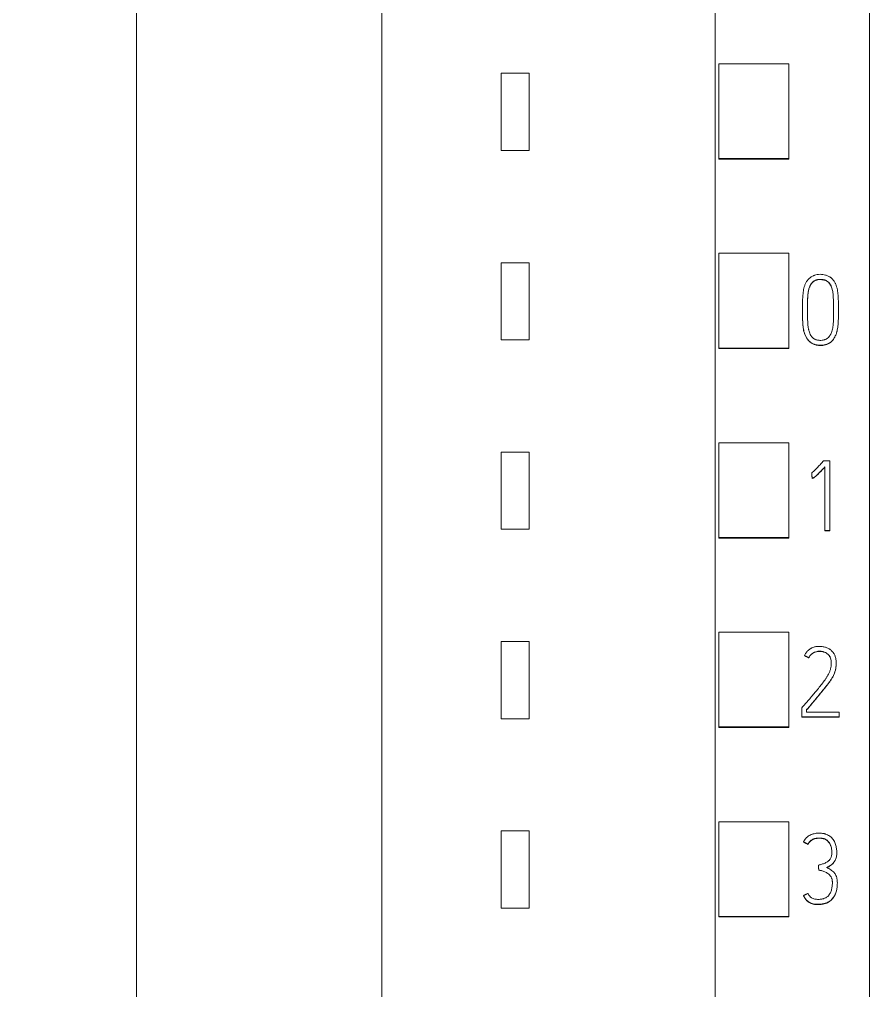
# Model space of a CAD drawing. Header units: millimetres. Extents: x 42151 to 59780, y 37376 to 44547.
# Drawn here: x 48041.19 to 48065.43, y 43227.3 to 43254.98 of the extents above; entities that cross this region are included whole.
import ezdxf

# ---------------------------------------------------------------- set-up
doc = ezdxf.new("R2010")
doc.units = ezdxf.units.MM
doc.set_wipeout_variables(frame=1)
doc.layers.add('000-PI-Oprema', color=30, linetype='Continuous', lineweight=5)
doc.layers.add('SI-ORMAR-Oprema', color=30, linetype='Continuous', lineweight=5)
doc.layers.add('004-PI-DIN Šina', color=3, linetype='Continuous')

# ---------------------------------------------------------------- blocks, each defined once
blk = doc.blocks.new('6ES7522-1BL01-0AB0')
at = {"layer": 'SI-ORMAR-Oprema', "linetype": 'Continuous'}
for p, q in [((-18.125, 16.329), (-18.125, -1.738)), ((-29.725, 15.837), (-29.725, 0.893)), ((-25.26, 0.893), (-29.725, 0.893)), ((-25.26, 0.893), (-25.26, -3.943)), ((-23.39, 0.893), (-23.39, -3.943)), ((-18.125, 0.893), (-23.39, 0.893)), ((-29.725, -1.926), (-29.725, -3.719)), ((-25.26, -1.926), (-29.725, -1.926)), ((-18.125, -1.926), (-23.39, -1.926)), ((-18.125, -1.738), (-18.125, -7.528)), ((-28.253, -3.719), (-28.253, -2.349)), ((-28.253, -2.349), (-25.26, -2.349)), ((-23.39, -2.349), (-18.125, -2.349)), ((-28.253, -2.771), (-25.26, -2.771)), ((-28.253, -2.771), (-25.26, -2.771)), ((-23.39, -2.771), (-20.774, -2.771)), ((-23.39, -2.771), (-18.125, -2.771)), ((-20.774, -3.31), (-20.774, -2.771)), ((-20.774, -2.771), (-18.125, -2.771)), ((-20.774, -5.657), (-20.774, -3.31)), ((-20.774, -3.31), (-18.125, -3.31)), ((-29.725, -3.719), (-29.725, -41.071)), ((-28.253, -3.719), (-29.725, -3.719)), ((-25.26, -3.943), (-25.26, -4.62)), ((-25.26, -3.943), (-23.39, -3.943)), ((-23.39, -3.943), (-23.39, -4.62)), ((-25.26, -4.62), (-23.39, -4.62)), ((-25.26, -4.771), (-23.39, -4.771)), ((-20.774, -5.657), (-18.125, -5.657)), ((-21.425, -6.646), (-27.275, -6.646)), ((-27.275, -6.646), (-27.275, -7.846)), ((-21.425, -7.846), (-21.425, -6.646)), ((-18.125, -7.528), (-18.125, -41.098)), ((-27.275, -7.846), (-21.425, -7.846)), ((-26.525, -7.846), (-26.525, -37.796)), ((-22.175, -37.796), (-22.175, -7.846)), ((-25.6, -9.659), (-25.6, -8.684)), ((-25.6, -8.684), (-24.9, -8.684)), ((-24.9, -8.684), (-24.9, -9.659)), ((-23.8, -8.684), (-23.1, -8.684)), ((-23.8, -9.659), (-23.8, -8.684)), ((-23.1, -8.684), (-23.1, -9.659)), ((-24.9, -9.659), (-25.6, -9.659)), ((-23.1, -9.659), (-23.8, -9.659)), ((-25.6, -10.184), (-24.9, -10.184)), ((-25.6, -11.159), (-25.6, -10.184)), ((-24.9, -10.184), (-24.9, -11.159)), ((-23.8, -11.159), (-23.8, -10.184)), ((-23.8, -10.184), (-23.1, -10.184)), ((-23.1, -10.184), (-23.1, -11.159)), ((-24.9, -11.159), (-25.6, -11.159)), ((-23.1, -11.159), (-23.8, -11.159)), ((-25.6, -11.684), (-24.9, -11.684)), ((-25.6, -12.659), (-25.6, -11.684)), ((-24.9, -11.684), (-24.9, -12.659)), ((-23.8, -11.684), (-23.1, -11.684)), ((-23.8, -12.659), (-23.8, -11.684)), ((-23.1, -11.684), (-23.1, -12.659)), ((-24.9, -12.659), (-25.6, -12.659)), ((-23.1, -12.659), (-23.8, -12.659)), ((-25.6, -14.159), (-25.6, -13.184)), ((-25.6, -13.184), (-24.9, -13.184)), ((-24.9, -13.184), (-24.9, -14.159)), ((-23.8, -14.159), (-23.8, -13.184)), ((-23.8, -13.184), (-23.1, -13.184)), ((-23.1, -13.184), (-23.1, -14.159)), ((-24.9, -14.159), (-25.6, -14.159)), ((-23.1, -14.159), (-23.8, -14.159)), ((-25.6, -15.659), (-25.6, -14.684)), ((-25.6, -14.684), (-24.9, -14.684)), ((-24.9, -14.684), (-24.9, -15.659)), ((-23.8, -15.659), (-23.8, -14.684)), ((-23.8, -14.684), (-23.1, -14.684)), ((-23.1, -14.684), (-23.1, -15.659)), ((-24.9, -15.659), (-25.6, -15.659)), ((-23.1, -15.659), (-23.8, -15.659)), ((-25.6, -17.159), (-25.6, -16.184)), ((-25.6, -16.184), (-24.9, -16.184)), ((-24.9, -16.184), (-24.9, -17.159)), ((-23.8, -17.159), (-23.8, -16.184)), ((-23.8, -16.184), (-23.1, -16.184)), ((-23.1, -16.184), (-23.1, -17.159)), ((-24.9, -17.159), (-25.6, -17.159)), ((-23.1, -17.159), (-23.8, -17.159)), ((-25.6, -18.659), (-25.6, -17.684)), ((-25.6, -17.684), (-24.9, -17.684)), ((-24.9, -17.684), (-24.9, -18.659)), ((-23.8, -18.659), (-23.8, -17.684)), ((-23.8, -17.684), (-23.1, -17.684)), ((-23.1, -17.684), (-23.1, -18.659)), ((-24.9, -18.659), (-25.6, -18.659)), ((-23.1, -18.659), (-23.8, -18.659)), ((-25.6, -20.159), (-25.6, -19.184)), ((-25.6, -19.184), (-24.9, -19.184)), ((-24.9, -19.184), (-24.9, -20.159)), ((-23.8, -20.159), (-23.8, -19.184)), ((-23.8, -19.184), (-23.1, -19.184)), ((-23.1, -19.184), (-23.1, -20.159)), ((-24.9, -20.159), (-25.6, -20.159)), ((-23.1, -20.159), (-23.8, -20.159)), ((-25.6, -21.659), (-25.6, -20.684)), ((-25.6, -20.684), (-24.9, -20.684)), ((-24.9, -20.684), (-24.9, -21.659)), ((-23.8, -21.659), (-23.8, -20.684)), ((-23.8, -20.684), (-23.1, -20.684)), ((-23.1, -20.684), (-23.1, -21.659)), ((-24.9, -21.659), (-25.6, -21.659)), ((-23.1, -21.659), (-23.8, -21.659))]:
    blk.add_line(p, q, dxfattribs=at)
for points in [[(-29.725, 0.893), (-29.725, 0.372), (-29.725, -0.775), (-29.725, -1.686), (-29.725, -1.926)], [(-25.26, -4.62), (-25.26, -4.653), (-25.26, -4.709), (-25.26, -4.76), (-25.26, -4.771), (-25.26, -4.771)], [(-23.39, -4.62), (-23.39, -4.653), (-23.39, -4.709), (-23.39, -4.76), (-23.39, -4.771), (-23.39, -4.771)]]:
    blk.add_open_spline(points, degree=3, dxfattribs=at)
blk.add_wipeout([(-17.4, 69.029), (17.4, 69.029), (17.4, -77.971), (-17.4, -77.971)]).dxf.layer = 'SI-ORMAR-Oprema'
for p, q in [((-17.4, 56.709), (-17.4, -56.709)), ((17.4, 56.709), (17.4, -56.709)), ((13, -54.387), (13, 54.429)), ((-3.5, -51.671), (-3.5, 26.171)), ((3.5, 26.171), (3.5, -51.671)), ((13.1, 1.797), (13.1, 4.499)), ((13.1, 4.499), (15.1, 4.499)), ((15.1, 1.797), (15.1, 4.499)), ((6.9, 2.029), (6.9, 4.229)), ((6.9, 4.229), (7.7, 4.229)), ((7.7, 4.229), (7.7, 2.029)), ((7.7, 2.029), (6.9, 2.029)), ((13.1, 1.797), (15.1, 1.797)), ((13.1, 1.778), (13.1, 1.797)), ((13.1, 1.778), (15.1, 1.778)), ((15.1, 1.778), (15.1, 1.797)), ((13.1, -3.604), (13.1, -0.902)), ((13.1, -0.902), (15.1, -0.902)), ((15.1, -3.604), (15.1, -0.902)), ((6.9, -3.371), (6.9, -1.171)), ((6.9, -1.171), (7.7, -1.171)), ((7.7, -1.171), (7.7, -3.371)), ((-17.4, -1.738), (-18.125, -1.738)), ((15.488, -2.503), (15.488, -2.509)), ((16.512, -2.551), (16.512, -2.545)), ((7.7, -3.371), (6.9, -3.371)), ((13.1, -3.622), (13.1, -3.604)), ((13.1, -3.604), (15.1, -3.604)), ((13.1, -3.622), (15.1, -3.622)), ((15.1, -3.622), (15.1, -3.604)), ((13.1, -9.006), (13.1, -6.304)), ((13.1, -6.304), (15.1, -6.304)), ((15.1, -9.006), (15.1, -6.304)), ((6.9, -8.771), (6.9, -6.571)), ((6.9, -6.571), (7.7, -6.571)), ((7.7, -6.571), (7.7, -8.771)), ((16.264, -6.82), (16.089, -6.82)), ((16.264, -8.809), (16.264, -6.82)), ((15.753, -7.166), (15.753, -7.172)), ((16.125, -6.992), (16.125, -8.809)), ((15.761, -7.313), (15.761, -7.319)), ((-17.4, -7.528), (-18.125, -7.528)), ((7.7, -8.771), (6.9, -8.771)), ((16.125, -8.809), (16.125, -8.815)), ((16.125, -8.809), (16.264, -8.809)), ((16.264, -8.815), (16.125, -8.815)), ((16.264, -8.809), (16.264, -8.815)), ((13.1, -9.022), (13.1, -9.006)), ((13.1, -9.006), (15.1, -9.006)), ((13.1, -9.022), (15.1, -9.022)), ((15.1, -9.022), (15.1, -9.006)), ((13.1, -14.407), (13.1, -11.706)), ((13.1, -11.706), (15.1, -11.706)), ((15.1, -14.407), (15.1, -11.706)), ((6.9, -14.171), (6.9, -11.971)), ((6.9, -11.971), (7.7, -11.971)), ((7.7, -11.971), (7.7, -14.171)), ((15.542, -12.367), (15.542, -12.373)), ((15.667, -12.431), (15.667, -12.437)), ((16.449, -12.599), (16.449, -12.593)), ((15.467, -13.863), (15.467, -14.118)), ((15.467, -14.118), (15.467, -14.125)), ((15.467, -14.118), (16.533, -14.118)), ((15.606, -13.98), (15.606, -13.913)), ((16.533, -13.98), (15.606, -13.98)), ((16.533, -14.118), (16.533, -13.98)), ((16.533, -14.118), (16.533, -14.125)), ((7.7, -14.171), (6.9, -14.171)), ((16.533, -14.125), (15.467, -14.125)), ((13.1, -14.422), (13.1, -14.407)), ((13.1, -14.407), (15.1, -14.407)), ((13.1, -14.422), (15.1, -14.422)), ((15.1, -14.422), (15.1, -14.407)), ((13.1, -19.809), (13.1, -17.107)), ((13.1, -17.107), (15.1, -17.107)), ((15.1, -19.809), (15.1, -17.107)), ((6.9, -19.571), (6.9, -17.371)), ((6.9, -17.371), (7.7, -17.371)), ((7.7, -17.371), (7.7, -19.571)), ((15.519, -17.683), (15.519, -17.689)), ((15.646, -17.747), (15.646, -17.753)), ((16.465, -18.002), (16.465, -17.995)), ((15.943, -18.348), (15.943, -18.354)), ((15.951, -18.487), (15.951, -18.493)), ((16.481, -18.855), (16.481, -18.849)), ((15.519, -19.21), (15.519, -19.216)), ((7.7, -19.571), (6.9, -19.571)), ((13.1, -19.822), (13.1, -19.809)), ((13.1, -19.809), (15.1, -19.809)), ((13.1, -19.822), (15.1, -19.822)), ((15.1, -19.822), (15.1, -19.809))]:
    blk.add_line(p, q, dxfattribs=at)
for points, knots in [([(15.829, -1.531), (15.854, -1.522), (15.88, -1.515), (15.933, -1.505), (15.96, -1.503), (16.014, -1.502), (16.041, -1.504), (16.094, -1.511), (16.121, -1.517), (16.16, -1.528), (16.172, -1.532), (16.198, -1.542), (16.222, -1.552), (16.246, -1.565), (16.263, -1.575), (16.269, -1.579), (16.28, -1.587), (16.286, -1.591), (16.313, -1.611), (16.332, -1.629), (16.359, -1.66), (16.367, -1.67), (16.383, -1.692), (16.39, -1.703), (16.411, -1.738), (16.423, -1.762), (16.445, -1.811), (16.454, -1.836), (16.465, -1.875), (16.469, -1.888), (16.476, -1.914), (16.485, -1.953), (16.499, -2.044), (16.505, -2.124), (16.509, -2.229), (16.51, -2.282), (16.512, -2.388), (16.512, -2.441), (16.512, -2.547), (16.512, -2.653), (16.51, -2.759), (16.507, -2.865), (16.505, -2.918), (16.494, -3.023), (16.485, -3.076), (16.468, -3.141), (16.464, -3.154), (16.456, -3.18), (16.452, -3.192), (16.437, -3.23), (16.427, -3.255), (16.408, -3.291), (16.402, -3.303), (16.388, -3.326), (16.381, -3.338), (16.357, -3.37), (16.34, -3.391), (16.311, -3.419), (16.301, -3.428), (16.285, -3.44), (16.279, -3.444), (16.268, -3.452), (16.262, -3.456), (16.234, -3.473), (16.209, -3.485), (16.171, -3.499), (16.158, -3.504), (16.132, -3.511), (16.119, -3.514), (16.079, -3.522), (16.053, -3.525), (16.012, -3.527), (15.999, -3.527), (15.971, -3.526), (15.958, -3.525), (15.917, -3.52), (15.891, -3.515), (15.852, -3.505), (15.839, -3.501), (15.814, -3.492), (15.801, -3.487), (15.764, -3.47), (15.741, -3.456), (15.708, -3.432), (15.697, -3.424), (15.677, -3.405), (15.667, -3.396), (15.64, -3.366), (15.624, -3.344), (15.602, -3.31), (15.595, -3.298), (15.582, -3.275), (15.576, -3.262), (15.559, -3.226), (15.55, -3.201), (15.538, -3.162), (15.534, -3.149), (15.527, -3.123), (15.524, -3.11), (15.516, -3.07), (15.511, -3.043), (15.493, -2.91), (15.491, -2.804), (15.488, -2.643), (15.488, -2.589), (15.488, -2.482), (15.488, -2.429), (15.489, -2.322), (15.49, -2.268), (15.495, -2.161), (15.499, -2.108), (15.51, -2.002), (15.517, -1.949), (15.535, -1.871), (15.542, -1.845), (15.556, -1.806), (15.561, -1.794), (15.572, -1.768), (15.578, -1.756), (15.598, -1.72), (15.613, -1.697), (15.639, -1.665), (15.648, -1.654), (15.667, -1.635), (15.677, -1.625), (15.708, -1.598), (15.73, -1.582), (15.766, -1.56), (15.778, -1.554), (15.797, -1.545), (15.806, -1.54), (15.818, -1.536), (15.822, -1.534), (15.826, -1.533), (15.827, -1.532), (15.829, -1.531)], [0, 0, 0, 0, 0.015625, 0.015625, 0.03125, 0.03125, 0.046875, 0.046875, 0.0625, 0.0625, 0.070312, 0.070312, 0.078125, 0.085937, 0.085937, 0.089844, 0.089844, 0.09375, 0.09375, 0.109375, 0.109375, 0.117187, 0.117187, 0.125, 0.125, 0.140625, 0.140625, 0.15625, 0.15625, 0.164062, 0.164062, 0.171875, 0.1875, 0.21875, 0.21875, 0.25, 0.25, 0.28125, 0.28125, 0.3125, 0.34375, 0.34375, 0.375, 0.375, 0.40625, 0.40625, 0.414062, 0.414062, 0.421875, 0.421875, 0.4375, 0.4375, 0.445312, 0.445312, 0.453125, 0.453125, 0.46875, 0.46875, 0.476562, 0.476562, 0.480469, 0.480469, 0.484375, 0.484375, 0.5, 0.5, 0.507812, 0.507812, 0.515625, 0.515625, 0.53125, 0.53125, 0.539063, 0.539063, 0.546875, 0.546875, 0.5625, 0.5625, 0.570313, 0.570313, 0.578125, 0.578125, 0.59375, 0.59375, 0.601563, 0.601563, 0.609375, 0.609375, 0.625, 0.625, 0.632813, 0.632813, 0.640625, 0.640625, 0.65625, 0.65625, 0.664063, 0.664063, 0.671875, 0.671875, 0.6875, 0.6875, 0.75, 0.75, 0.78125, 0.78125, 0.8125, 0.8125, 0.84375, 0.84375, 0.875, 0.875, 0.90625, 0.90625, 0.921875, 0.921875, 0.929688, 0.929688, 0.9375, 0.9375, 0.953125, 0.953125, 0.960938, 0.960938, 0.96875, 0.96875, 0.984375, 0.984375, 0.992187, 0.992187, 0.996094, 0.998047, 0.999023, 0.999023, 1, 1, 1, 1]), ([(16.172, -1.684), (16.192, -1.695), (16.209, -1.709), (16.241, -1.74), (16.256, -1.758), (16.281, -1.795), (16.292, -1.814), (16.311, -1.855), (16.319, -1.876), (16.341, -1.939), (16.349, -1.983), (16.358, -2.049), (16.36, -2.071), (16.363, -2.116), (16.364, -2.138), (16.37, -2.25), (16.372, -2.339), (16.374, -2.518), (16.373, -2.607), (16.371, -2.741), (16.37, -2.809), (16.367, -2.875), (16.363, -2.92), (16.361, -2.942), (16.353, -3.009), (16.345, -3.053), (16.328, -3.117), (16.322, -3.139), (16.31, -3.17), (16.306, -3.181), (16.297, -3.201), (16.288, -3.222), (16.277, -3.241), (16.265, -3.26), (16.258, -3.269), (16.237, -3.296), (16.221, -3.311), (16.194, -3.332), (16.184, -3.338), (16.165, -3.349), (16.155, -3.354), (16.134, -3.362), (16.123, -3.366), (16.102, -3.373), (16.091, -3.375), (16.058, -3.382), (16.036, -3.384), (16.002, -3.385), (15.991, -3.385), (15.968, -3.384), (15.957, -3.383), (15.924, -3.379), (15.902, -3.374), (15.87, -3.364), (15.86, -3.36), (15.839, -3.351), (15.819, -3.34), (15.8, -3.328), (15.787, -3.317), (15.783, -3.314), (15.774, -3.306), (15.77, -3.302), (15.759, -3.29), (15.752, -3.281), (15.738, -3.263), (15.732, -3.254), (15.715, -3.225), (15.705, -3.205), (15.689, -3.163), (15.682, -3.142), (15.673, -3.11), (15.67, -3.099), (15.664, -3.077), (15.657, -3.045), (15.651, -3.012), (15.642, -2.946), (15.639, -2.902), (15.631, -2.771), (15.629, -2.682), (15.629, -2.55), (15.63, -2.506), (15.63, -2.418), (15.631, -2.285), (15.635, -2.153), (15.646, -2.043), (15.649, -2.021), (15.655, -1.978), (15.659, -1.956), (15.667, -1.924), (15.67, -1.913), (15.676, -1.892), (15.68, -1.882), (15.692, -1.851), (15.701, -1.831), (15.717, -1.802), (15.723, -1.793), (15.735, -1.775), (15.742, -1.766), (15.763, -1.74), (15.778, -1.724), (15.804, -1.703), (15.813, -1.697), (15.831, -1.684), (15.841, -1.679), (15.87, -1.665), (15.891, -1.658), (15.935, -1.649), (15.957, -1.647), (16.001, -1.646), (16.023, -1.647), (16.067, -1.651), (16.089, -1.655), (16.121, -1.663), (16.131, -1.666), (16.147, -1.672), (16.152, -1.674), (16.159, -1.678), (16.162, -1.679), (16.167, -1.682), (16.169, -1.683), (16.172, -1.684)], [0, 0, 0, 0, 0.015625, 0.015625, 0.03125, 0.03125, 0.046875, 0.046875, 0.0625, 0.0625, 0.09375, 0.09375, 0.109375, 0.109375, 0.125, 0.125, 0.1875, 0.1875, 0.25, 0.25, 0.28125, 0.296875, 0.296875, 0.3125, 0.3125, 0.34375, 0.34375, 0.359375, 0.359375, 0.367188, 0.367188, 0.375, 0.382813, 0.382813, 0.390625, 0.390625, 0.40625, 0.40625, 0.414063, 0.414063, 0.421875, 0.421875, 0.429688, 0.429688, 0.4375, 0.4375, 0.453125, 0.453125, 0.460938, 0.460938, 0.46875, 0.46875, 0.484375, 0.484375, 0.492188, 0.492188, 0.5, 0.507813, 0.507813, 0.511719, 0.511719, 0.515625, 0.515625, 0.523438, 0.523438, 0.53125, 0.53125, 0.546875, 0.546875, 0.5625, 0.5625, 0.570313, 0.570313, 0.578125, 0.59375, 0.59375, 0.625, 0.625, 0.6875, 0.6875, 0.71875, 0.71875, 0.75, 0.8125, 0.8125, 0.828125, 0.828125, 0.84375, 0.84375, 0.851562, 0.851562, 0.859375, 0.859375, 0.875, 0.875, 0.882812, 0.882812, 0.890625, 0.890625, 0.90625, 0.90625, 0.914062, 0.914062, 0.921875, 0.921875, 0.9375, 0.9375, 0.953125, 0.953125, 0.96875, 0.96875, 0.984375, 0.984375, 0.992187, 0.992187, 0.996094, 0.996094, 0.998047, 0.998047, 1, 1, 1, 1]), ([(16.172, -1.69), (16.152, -1.679), (16.131, -1.672), (16.099, -1.664), (16.088, -1.661), (16.066, -1.658), (16.055, -1.656), (16.021, -1.653), (15.999, -1.652), (15.955, -1.653), (15.932, -1.655), (15.899, -1.663), (15.888, -1.666), (15.867, -1.673), (15.857, -1.677), (15.837, -1.687), (15.827, -1.693), (15.808, -1.706), (15.799, -1.713), (15.782, -1.727), (15.774, -1.735), (15.759, -1.751), (15.751, -1.76), (15.73, -1.787), (15.718, -1.805), (15.702, -1.835), (15.697, -1.845), (15.688, -1.865), (15.684, -1.876), (15.673, -1.908), (15.667, -1.929), (15.652, -1.994), (15.647, -2.038), (15.639, -2.127), (15.636, -2.171), (15.632, -2.26), (15.631, -2.305), (15.63, -2.394), (15.63, -2.439), (15.63, -2.522), (15.629, -2.56), (15.629, -2.598)], [0, 0, 0, 0, 0.050692, 0.050692, 0.076038, 0.076038, 0.101384, 0.101384, 0.152076, 0.152076, 0.202768, 0.202768, 0.228114, 0.228114, 0.25346, 0.25346, 0.278806, 0.278806, 0.304152, 0.304152, 0.329498, 0.329498, 0.354844, 0.354844, 0.405536, 0.405536, 0.430882, 0.430882, 0.456228, 0.456228, 0.506919, 0.506919, 0.608303, 0.608303, 0.709687, 0.709687, 0.811071, 0.811071, 0.912455, 0.912455, 1, 1, 1, 1]), ([(16.373, -2.503), (16.373, -2.477), (16.373, -2.451), (16.372, -2.337), (16.369, -2.249), (16.363, -2.116), (16.36, -2.072), (16.349, -1.985), (16.34, -1.943), (16.322, -1.89), (16.318, -1.88), (16.31, -1.859), (16.305, -1.849), (16.291, -1.819), (16.28, -1.8), (16.261, -1.772), (16.255, -1.763), (16.24, -1.746), (16.225, -1.73), (16.209, -1.715), (16.195, -1.705), (16.191, -1.702), (16.182, -1.696), (16.177, -1.693), (16.172, -1.69)], [0, 0, 0, 0, 0.088977, 0.088977, 0.392651, 0.392651, 0.544488, 0.544488, 0.696326, 0.696326, 0.734285, 0.734285, 0.772244, 0.772244, 0.848163, 0.848163, 0.886122, 0.886122, 0.924081, 0.962041, 0.962041, 0.98102, 0.98102, 1, 1, 1, 1]), ([(15.488, -2.509), (15.488, -2.573), (15.488, -2.637), (15.49, -2.754), (15.491, -2.808), (15.495, -2.888), (15.497, -2.915), (15.501, -2.969), (15.504, -2.996), (15.515, -3.076), (15.525, -3.129), (15.545, -3.193), (15.55, -3.206), (15.559, -3.231), (15.564, -3.244), (15.581, -3.28), (15.594, -3.304), (15.615, -3.337), (15.623, -3.349), (15.639, -3.37), (15.648, -3.381), (15.675, -3.411), (15.695, -3.429), (15.727, -3.453), (15.739, -3.46), (15.762, -3.474), (15.774, -3.48), (15.811, -3.497), (15.836, -3.507), (15.875, -3.517), (15.888, -3.521), (15.915, -3.526), (15.928, -3.528), (15.968, -3.532), (15.995, -3.533), (16.036, -3.532), (16.05, -3.531), (16.076, -3.528), (16.09, -3.526), (16.129, -3.519), (16.155, -3.512), (16.193, -3.498), (16.206, -3.492), (16.23, -3.481), (16.242, -3.474), (16.277, -3.453), (16.298, -3.437), (16.338, -3.4), (16.355, -3.379), (16.379, -3.346), (16.386, -3.335), (16.4, -3.312), (16.407, -3.3), (16.426, -3.264), (16.436, -3.239), (16.455, -3.189), (16.463, -3.163), (16.477, -3.111), (16.483, -3.085), (16.492, -3.032), (16.503, -2.952), (16.507, -2.872), (16.51, -2.766), (16.512, -2.676), (16.512, -2.587), (16.512, -2.551)], [0, 0, 0, 0, 0.074801, 0.074801, 0.137845, 0.137845, 0.169367, 0.169367, 0.200889, 0.200889, 0.263933, 0.263933, 0.279694, 0.279694, 0.295455, 0.295455, 0.326976, 0.326976, 0.342737, 0.342737, 0.358498, 0.358498, 0.39002, 0.39002, 0.405781, 0.405781, 0.421542, 0.421542, 0.453064, 0.453064, 0.468825, 0.468825, 0.484586, 0.484586, 0.516108, 0.516108, 0.531869, 0.531869, 0.54763, 0.54763, 0.579151, 0.579151, 0.594912, 0.594912, 0.610673, 0.610673, 0.642195, 0.642195, 0.673717, 0.673717, 0.689478, 0.689478, 0.705239, 0.705239, 0.736761, 0.736761, 0.768283, 0.768283, 0.799805, 0.799805, 0.831326, 0.89437, 0.89437, 0.957414, 1, 1, 1, 1]), ([(16.089, -6.82), (16.062, -6.85), (16.035, -6.88), (15.981, -6.939), (15.953, -6.969), (15.912, -7.013), (15.898, -7.027), (15.87, -7.056), (15.856, -7.071), (15.828, -7.099), (15.813, -7.113), (15.783, -7.14), (15.768, -7.153), (15.753, -7.166)], [0, 0, 0, 0, 0.25, 0.25, 0.5, 0.5, 0.625, 0.625, 0.75, 0.75, 0.875, 0.875, 1, 1, 1, 1]), ([(15.761, -7.313), (15.767, -7.313), (15.772, -7.312), (15.782, -7.31), (15.787, -7.309), (15.797, -7.305), (15.801, -7.303), (15.81, -7.298), (15.814, -7.295), (15.827, -7.286), (15.835, -7.28), (15.851, -7.267), (15.859, -7.261), (15.882, -7.24), (15.897, -7.227), (15.926, -7.198), (15.941, -7.184), (15.984, -7.14), (16.013, -7.111), (16.069, -7.052), (16.097, -7.022), (16.125, -6.992)], [0, 0, 0, 0, 0.03125, 0.03125, 0.0625, 0.0625, 0.09375, 0.09375, 0.125, 0.125, 0.1875, 0.1875, 0.25, 0.25, 0.375, 0.375, 0.5, 0.5, 0.75, 0.75, 1, 1, 1, 1]), ([(16.125, -6.998), (16.097, -7.028), (16.069, -7.058), (16.013, -7.117), (15.984, -7.147), (15.941, -7.19), (15.926, -7.205), (15.897, -7.233), (15.882, -7.247), (15.859, -7.267), (15.851, -7.274), (15.835, -7.287), (15.827, -7.293), (15.814, -7.302), (15.81, -7.304), (15.801, -7.309), (15.797, -7.312), (15.787, -7.315), (15.782, -7.316), (15.772, -7.318), (15.767, -7.319), (15.761, -7.319)], [0, 0, 0, 0, 0.25, 0.25, 0.5, 0.5, 0.625, 0.625, 0.75, 0.75, 0.8125, 0.8125, 0.875, 0.875, 0.90625, 0.90625, 0.9375, 0.9375, 0.96875, 0.96875, 1, 1, 1, 1]), ([(15.606, -13.913), (15.645, -13.867), (15.684, -13.821), (15.762, -13.729), (15.801, -13.684), (15.879, -13.592), (15.918, -13.546), (15.996, -13.454), (16.034, -13.407), (16.11, -13.314), (16.148, -13.267), (16.203, -13.195), (16.221, -13.17), (16.256, -13.121), (16.273, -13.096), (16.306, -13.046), (16.322, -13.021), (16.353, -12.969), (16.367, -12.942), (16.386, -12.901), (16.392, -12.888), (16.403, -12.859), (16.408, -12.845), (16.422, -12.802), (16.429, -12.773), (16.441, -12.714), (16.445, -12.684), (16.448, -12.639), (16.449, -12.624), (16.45, -12.593), (16.449, -12.578), (16.447, -12.533), (16.444, -12.503), (16.436, -12.458), (16.433, -12.444), (16.425, -12.414), (16.421, -12.4), (16.41, -12.371), (16.404, -12.357), (16.391, -12.331), (16.384, -12.317), (16.371, -12.298), (16.367, -12.292), (16.358, -12.28), (16.353, -12.274), (16.339, -12.256), (16.329, -12.245), (16.307, -12.224), (16.296, -12.214), (16.278, -12.2), (16.272, -12.195), (16.259, -12.187), (16.253, -12.183), (16.22, -12.163), (16.192, -12.151), (16.149, -12.136), (16.135, -12.132), (16.105, -12.124), (16.09, -12.121), (16.06, -12.115), (16.045, -12.114), (16.015, -12.111), (16, -12.11), (15.97, -12.109), (15.955, -12.11), (15.925, -12.111), (15.91, -12.112), (15.864, -12.117), (15.835, -12.123), (15.792, -12.137), (15.777, -12.142), (15.757, -12.152), (15.75, -12.155), (15.736, -12.162), (15.729, -12.165), (15.697, -12.184), (15.672, -12.202), (15.638, -12.232), (15.627, -12.243), (15.607, -12.266), (15.597, -12.277), (15.57, -12.313), (15.555, -12.339), (15.542, -12.367)], [0, 0, 0, 0, 0.0625, 0.0625, 0.125, 0.125, 0.1875, 0.1875, 0.25, 0.25, 0.3125, 0.3125, 0.34375, 0.34375, 0.375, 0.375, 0.40625, 0.40625, 0.4375, 0.4375, 0.453125, 0.453125, 0.46875, 0.46875, 0.5, 0.5, 0.53125, 0.53125, 0.546875, 0.546875, 0.5625, 0.5625, 0.59375, 0.59375, 0.609375, 0.609375, 0.625, 0.625, 0.640625, 0.640625, 0.65625, 0.65625, 0.664062, 0.664062, 0.671875, 0.671875, 0.6875, 0.6875, 0.703125, 0.703125, 0.710937, 0.710937, 0.71875, 0.71875, 0.75, 0.75, 0.765625, 0.765625, 0.78125, 0.78125, 0.796875, 0.796875, 0.8125, 0.8125, 0.828125, 0.828125, 0.84375, 0.84375, 0.875, 0.875, 0.890625, 0.890625, 0.898437, 0.898437, 0.90625, 0.90625, 0.9375, 0.9375, 0.953125, 0.953125, 0.96875, 0.96875, 1, 1, 1, 1]), ([(15.667, -12.431), (15.679, -12.408), (15.692, -12.386), (15.716, -12.355), (15.725, -12.346), (15.744, -12.327), (15.754, -12.319), (15.785, -12.296), (15.808, -12.284), (15.856, -12.264), (15.881, -12.257), (15.919, -12.25), (15.932, -12.248), (15.958, -12.246), (15.971, -12.245), (16.01, -12.246), (16.035, -12.249), (16.073, -12.257), (16.086, -12.261), (16.111, -12.269), (16.123, -12.274), (16.158, -12.29), (16.18, -12.304), (16.21, -12.328), (16.22, -12.337), (16.238, -12.356), (16.246, -12.366), (16.257, -12.382), (16.26, -12.388), (16.267, -12.399), (16.276, -12.416), (16.283, -12.434), (16.291, -12.459), (16.295, -12.472), (16.3, -12.497), (16.302, -12.51), (16.305, -12.536), (16.306, -12.548), (16.308, -12.574), (16.308, -12.587), (16.308, -12.613), (16.308, -12.626), (16.306, -12.652), (16.304, -12.665), (16.299, -12.703), (16.294, -12.729), (16.284, -12.766), (16.281, -12.778), (16.273, -12.803), (16.268, -12.815), (16.253, -12.851), (16.242, -12.875), (16.219, -12.92), (16.206, -12.942), (16.179, -12.986), (16.165, -13.007), (16.123, -13.072), (16.093, -13.113), (16, -13.237), (15.935, -13.316), (15.836, -13.435), (15.803, -13.474), (15.736, -13.552), (15.703, -13.591), (15.636, -13.669), (15.602, -13.708), (15.535, -13.786), (15.501, -13.825), (15.467, -13.863)], [0, 0, 0, 0, 0.03125, 0.03125, 0.046875, 0.046875, 0.0625, 0.0625, 0.09375, 0.09375, 0.125, 0.125, 0.140625, 0.140625, 0.15625, 0.15625, 0.1875, 0.1875, 0.203125, 0.203125, 0.21875, 0.21875, 0.25, 0.25, 0.265625, 0.265625, 0.28125, 0.28125, 0.289063, 0.289063, 0.296875, 0.3125, 0.3125, 0.328125, 0.328125, 0.34375, 0.34375, 0.359375, 0.359375, 0.375, 0.375, 0.390625, 0.390625, 0.40625, 0.40625, 0.4375, 0.4375, 0.453125, 0.453125, 0.46875, 0.46875, 0.5, 0.5, 0.53125, 0.53125, 0.5625, 0.5625, 0.625, 0.625, 0.75, 0.75, 0.8125, 0.8125, 0.875, 0.875, 0.9375, 0.9375, 1, 1, 1, 1]), ([(16.308, -12.602), (16.308, -12.592), (16.308, -12.581), (16.307, -12.558), (16.306, -12.545), (16.303, -12.52), (16.301, -12.507), (16.296, -12.481), (16.292, -12.469), (16.284, -12.444), (16.28, -12.432), (16.272, -12.414), (16.269, -12.408), (16.262, -12.397), (16.259, -12.391), (16.24, -12.364), (16.223, -12.345), (16.197, -12.324), (16.192, -12.32), (16.182, -12.313), (16.165, -12.302), (16.137, -12.286), (16.113, -12.276), (16.088, -12.267), (16.076, -12.264), (16.038, -12.255), (16.012, -12.252), (15.959, -12.251), (15.921, -12.255), (15.883, -12.264), (15.857, -12.271), (15.845, -12.275), (15.821, -12.285), (15.809, -12.29), (15.786, -12.303), (15.775, -12.31), (15.743, -12.333), (15.725, -12.351), (15.701, -12.381), (15.693, -12.392), (15.679, -12.414), (15.673, -12.425), (15.667, -12.437)], [0, 0, 0, 0, 0.034384, 0.034384, 0.076368, 0.076368, 0.118351, 0.118351, 0.160334, 0.160334, 0.202317, 0.202317, 0.223309, 0.223309, 0.244301, 0.244301, 0.328267, 0.328267, 0.349259, 0.349259, 0.370251, 0.412234, 0.454217, 0.454217, 0.496201, 0.496201, 0.580167, 0.580167, 0.664134, 0.706117, 0.706117, 0.7481, 0.7481, 0.790084, 0.790084, 0.832067, 0.832067, 0.916033, 0.916033, 0.958017, 0.958017, 1, 1, 1, 1]), ([(16.449, -12.6), (16.449, -12.605), (16.449, -12.611), (16.449, -12.632), (16.448, -12.647), (16.445, -12.692), (16.44, -12.722), (16.429, -12.781), (16.422, -12.81), (16.407, -12.853), (16.402, -12.867), (16.391, -12.896), (16.385, -12.91), (16.366, -12.951), (16.352, -12.977), (16.321, -13.029), (16.305, -13.054), (16.272, -13.104), (16.255, -13.129), (16.22, -13.177), (16.202, -13.202), (16.148, -13.274), (16.11, -13.321), (16.034, -13.414), (15.996, -13.46), (15.918, -13.553), (15.879, -13.598), (15.801, -13.69), (15.762, -13.736), (15.684, -13.828), (15.645, -13.874), (15.606, -13.92)], [0, 0, 0, 0, 0.010377, 0.010377, 0.038652, 0.038652, 0.095202, 0.095202, 0.151752, 0.151752, 0.180027, 0.180027, 0.208302, 0.208302, 0.264851, 0.264851, 0.321401, 0.321401, 0.377951, 0.377951, 0.434501, 0.434501, 0.547601, 0.547601, 0.660701, 0.660701, 0.7738, 0.7738, 0.8869, 0.8869, 1, 1, 1, 1]), ([(16.182, -18.412), (16.2, -18.403), (16.217, -18.393), (16.252, -18.374), (16.269, -18.363), (16.294, -18.347), (16.302, -18.341), (16.318, -18.329), (16.326, -18.323), (16.341, -18.31), (16.348, -18.303), (16.362, -18.288), (16.369, -18.281), (16.389, -18.258), (16.401, -18.241), (16.416, -18.215), (16.421, -18.206), (16.43, -18.188), (16.434, -18.179), (16.445, -18.15), (16.451, -18.131), (16.459, -18.092), (16.461, -18.072), (16.464, -18.031), (16.465, -18.011), (16.465, -17.971), (16.464, -17.951), (16.46, -17.891), (16.454, -17.851), (16.441, -17.792), (16.436, -17.772), (16.424, -17.734), (16.41, -17.696), (16.391, -17.66), (16.37, -17.625), (16.358, -17.609), (16.332, -17.578), (16.312, -17.556), (16.289, -17.536), (16.273, -17.524), (16.265, -17.518), (16.222, -17.489), (16.186, -17.472), (16.137, -17.457), (16.128, -17.454), (16.108, -17.449), (16.078, -17.442), (16.029, -17.436), (15.988, -17.434), (15.948, -17.433), (15.928, -17.434), (15.867, -17.438), (15.828, -17.445), (15.78, -17.459), (15.77, -17.462), (15.751, -17.469), (15.741, -17.472), (15.713, -17.485), (15.678, -17.504), (15.645, -17.527), (15.621, -17.546), (15.613, -17.553), (15.599, -17.567), (15.592, -17.574), (15.571, -17.597), (15.559, -17.613), (15.542, -17.638), (15.537, -17.647), (15.527, -17.664), (15.523, -17.674), (15.519, -17.683)], [0, 0, 0, 0, 0.03125, 0.03125, 0.0625, 0.0625, 0.078125, 0.078125, 0.09375, 0.09375, 0.109375, 0.109375, 0.125, 0.125, 0.15625, 0.15625, 0.171875, 0.171875, 0.1875, 0.1875, 0.21875, 0.21875, 0.25, 0.25, 0.28125, 0.28125, 0.3125, 0.3125, 0.375, 0.375, 0.40625, 0.40625, 0.4375, 0.46875, 0.46875, 0.5, 0.5, 0.53125, 0.546875, 0.546875, 0.5625, 0.5625, 0.625, 0.625, 0.640625, 0.640625, 0.65625, 0.6875, 0.71875, 0.71875, 0.75, 0.75, 0.8125, 0.8125, 0.828125, 0.828125, 0.84375, 0.84375, 0.875, 0.90625, 0.90625, 0.921875, 0.921875, 0.9375, 0.9375, 0.96875, 0.96875, 0.984375, 0.984375, 1, 1, 1, 1]), ([(15.646, -17.747), (15.654, -17.732), (15.662, -17.718), (15.68, -17.69), (15.691, -17.678), (15.708, -17.66), (15.714, -17.654), (15.727, -17.643), (15.733, -17.638), (15.746, -17.628), (15.753, -17.624), (15.767, -17.615), (15.775, -17.611), (15.797, -17.601), (15.813, -17.595), (15.845, -17.585), (15.861, -17.582), (15.893, -17.576), (15.91, -17.575), (15.943, -17.572), (15.959, -17.572), (16.009, -17.573), (16.042, -17.576), (16.082, -17.586), (16.09, -17.588), (16.106, -17.593), (16.114, -17.596), (16.137, -17.605), (16.152, -17.613), (16.173, -17.626), (16.18, -17.631), (16.193, -17.641), (16.199, -17.647), (16.217, -17.664), (16.228, -17.676), (16.244, -17.696), (16.249, -17.702), (16.258, -17.716), (16.271, -17.737), (16.282, -17.759), (16.294, -17.79), (16.3, -17.806), (16.309, -17.838), (16.312, -17.854), (16.32, -17.903), (16.323, -17.935), (16.324, -17.985), (16.323, -18.002), (16.322, -18.035), (16.321, -18.051), (16.317, -18.076), (16.315, -18.084), (16.311, -18.1), (16.308, -18.108), (16.3, -18.131), (16.292, -18.146), (16.279, -18.167), (16.274, -18.174), (16.264, -18.187), (16.259, -18.194), (16.248, -18.206), (16.242, -18.212), (16.23, -18.223), (16.224, -18.229), (16.204, -18.244), (16.19, -18.254), (16.162, -18.271), (16.148, -18.278), (16.117, -18.292), (16.102, -18.298), (16.07, -18.309), (16.055, -18.314), (16.007, -18.329), (15.975, -18.339), (15.943, -18.348)], [0, 0, 0, 0, 0.03125, 0.03125, 0.0625, 0.0625, 0.078125, 0.078125, 0.09375, 0.09375, 0.109375, 0.109375, 0.125, 0.125, 0.15625, 0.15625, 0.1875, 0.1875, 0.21875, 0.21875, 0.25, 0.25, 0.3125, 0.3125, 0.328125, 0.328125, 0.34375, 0.34375, 0.375, 0.375, 0.390625, 0.390625, 0.40625, 0.40625, 0.4375, 0.4375, 0.453125, 0.453125, 0.46875, 0.5, 0.5, 0.53125, 0.53125, 0.5625, 0.5625, 0.625, 0.625, 0.65625, 0.65625, 0.6875, 0.6875, 0.703125, 0.703125, 0.71875, 0.71875, 0.75, 0.75, 0.765625, 0.765625, 0.78125, 0.78125, 0.796875, 0.796875, 0.8125, 0.8125, 0.84375, 0.84375, 0.875, 0.875, 0.90625, 0.90625, 0.9375, 0.9375, 1, 1, 1, 1]), ([(16.323, -17.991), (16.323, -17.986), (16.323, -17.982), (16.323, -17.945), (16.321, -17.912), (16.313, -17.864), (16.309, -17.847), (16.303, -17.823), (16.3, -17.815), (16.295, -17.799), (16.292, -17.792), (16.283, -17.768), (16.276, -17.754), (16.26, -17.725), (16.25, -17.711), (16.23, -17.684), (16.219, -17.672), (16.201, -17.655), (16.195, -17.649), (16.182, -17.639), (16.175, -17.634), (16.154, -17.62), (16.14, -17.613), (16.109, -17.6), (16.093, -17.595), (16.061, -17.587), (16.044, -17.584), (16.011, -17.58), (15.995, -17.579), (15.962, -17.578), (15.945, -17.578), (15.912, -17.581), (15.895, -17.582), (15.863, -17.587), (15.846, -17.591), (15.822, -17.598), (15.815, -17.601), (15.799, -17.607), (15.791, -17.61), (15.776, -17.617), (15.769, -17.621), (15.755, -17.629), (15.748, -17.634), (15.727, -17.648), (15.715, -17.659), (15.691, -17.683), (15.681, -17.696), (15.662, -17.723), (15.654, -17.738), (15.646, -17.753)], [0, 0, 0, 0, 0.012687, 0.012687, 0.111418, 0.111418, 0.160784, 0.160784, 0.185467, 0.185467, 0.21015, 0.21015, 0.259515, 0.259515, 0.308881, 0.308881, 0.358247, 0.358247, 0.382929, 0.382929, 0.407612, 0.407612, 0.456978, 0.456978, 0.506343, 0.506343, 0.555709, 0.555709, 0.605075, 0.605075, 0.65444, 0.65444, 0.703806, 0.703806, 0.753172, 0.753172, 0.777855, 0.777855, 0.802537, 0.802537, 0.82722, 0.82722, 0.851903, 0.851903, 0.901269, 0.901269, 0.950634, 0.950634, 1, 1, 1, 1]), ([(15.519, -19.21), (15.527, -19.23), (15.537, -19.248), (15.558, -19.285), (15.569, -19.302), (15.589, -19.327), (15.596, -19.335), (15.611, -19.35), (15.618, -19.358), (15.642, -19.378), (15.66, -19.39), (15.687, -19.406), (15.696, -19.411), (15.715, -19.42), (15.725, -19.424), (15.754, -19.436), (15.774, -19.443), (15.815, -19.452), (15.836, -19.456), (15.878, -19.461), (15.899, -19.462), (15.941, -19.463), (15.962, -19.462), (16.004, -19.46), (16.025, -19.458), (16.056, -19.453), (16.066, -19.452), (16.087, -19.447), (16.097, -19.445), (16.128, -19.437), (16.148, -19.431), (16.177, -19.419), (16.187, -19.415), (16.206, -19.406), (16.215, -19.402), (16.243, -19.386), (16.261, -19.374), (16.294, -19.349), (16.309, -19.335), (16.339, -19.305), (16.353, -19.289), (16.378, -19.255), (16.389, -19.237), (16.404, -19.21), (16.409, -19.2), (16.418, -19.181), (16.422, -19.172), (16.442, -19.123), (16.454, -19.083), (16.467, -19.021), (16.47, -19), (16.476, -18.959), (16.478, -18.938), (16.481, -18.896), (16.481, -18.875), (16.481, -18.833), (16.481, -18.812), (16.478, -18.771), (16.475, -18.75), (16.469, -18.719), (16.466, -18.709), (16.46, -18.688), (16.457, -18.678), (16.445, -18.648), (16.436, -18.629), (16.42, -18.602), (16.415, -18.593), (16.402, -18.575), (16.396, -18.567), (16.375, -18.543), (16.36, -18.528), (16.328, -18.5), (16.31, -18.488), (16.274, -18.465), (16.256, -18.453), (16.219, -18.432), (16.201, -18.422), (16.182, -18.412)], [0, 0, 0, 0, 0.03125, 0.03125, 0.0625, 0.0625, 0.078125, 0.078125, 0.09375, 0.09375, 0.125, 0.125, 0.140625, 0.140625, 0.15625, 0.15625, 0.1875, 0.1875, 0.21875, 0.21875, 0.25, 0.25, 0.28125, 0.28125, 0.3125, 0.3125, 0.328125, 0.328125, 0.34375, 0.34375, 0.375, 0.375, 0.390625, 0.390625, 0.40625, 0.40625, 0.4375, 0.4375, 0.46875, 0.46875, 0.5, 0.5, 0.53125, 0.53125, 0.546875, 0.546875, 0.5625, 0.5625, 0.625, 0.625, 0.65625, 0.65625, 0.6875, 0.6875, 0.71875, 0.71875, 0.75, 0.75, 0.78125, 0.78125, 0.796875, 0.796875, 0.8125, 0.8125, 0.84375, 0.84375, 0.859375, 0.859375, 0.875, 0.875, 0.90625, 0.90625, 0.9375, 0.9375, 0.96875, 0.96875, 1, 1, 1, 1]), ([(15.951, -18.487), (15.986, -18.492), (16.019, -18.5), (16.085, -18.519), (16.117, -18.53), (16.163, -18.553), (16.179, -18.561), (16.208, -18.58), (16.222, -18.59), (16.241, -18.607), (16.248, -18.613), (16.26, -18.625), (16.266, -18.632), (16.282, -18.651), (16.292, -18.665), (16.305, -18.688), (16.31, -18.695), (16.317, -18.711), (16.32, -18.719), (16.329, -18.744), (16.333, -18.76), (16.338, -18.795), (16.339, -18.812), (16.34, -18.847), (16.34, -18.864), (16.337, -18.915), (16.334, -18.95), (16.325, -19), (16.322, -19.017), (16.313, -19.051), (16.309, -19.068), (16.297, -19.1), (16.291, -19.117), (16.276, -19.148), (16.268, -19.163), (16.239, -19.207), (16.215, -19.232), (16.18, -19.257), (16.173, -19.262), (16.158, -19.271), (16.15, -19.276), (16.127, -19.287), (16.111, -19.294), (16.086, -19.302), (16.078, -19.304), (16.061, -19.308), (16.035, -19.314), (15.993, -19.32), (15.958, -19.321), (15.923, -19.321), (15.906, -19.321), (15.872, -19.318), (15.854, -19.315), (15.821, -19.308), (15.804, -19.304), (15.771, -19.291), (15.756, -19.283), (15.734, -19.269), (15.727, -19.263), (15.714, -19.252), (15.708, -19.246), (15.696, -19.233), (15.691, -19.227), (15.68, -19.213), (15.675, -19.205), (15.661, -19.183), (15.653, -19.168), (15.646, -19.152)], [0, 0, 0, 0, 0.0625, 0.0625, 0.125, 0.125, 0.15625, 0.15625, 0.1875, 0.1875, 0.203125, 0.203125, 0.21875, 0.21875, 0.25, 0.25, 0.265625, 0.265625, 0.28125, 0.28125, 0.3125, 0.3125, 0.34375, 0.34375, 0.375, 0.375, 0.4375, 0.4375, 0.46875, 0.46875, 0.5, 0.5, 0.53125, 0.53125, 0.5625, 0.5625, 0.625, 0.625, 0.640625, 0.640625, 0.65625, 0.65625, 0.6875, 0.6875, 0.703125, 0.703125, 0.71875, 0.75, 0.78125, 0.78125, 0.8125, 0.8125, 0.84375, 0.84375, 0.875, 0.875, 0.90625, 0.90625, 0.921875, 0.921875, 0.9375, 0.9375, 0.953125, 0.953125, 0.96875, 0.96875, 1, 1, 1, 1]), ([(16.37, -18.285), (16.359, -18.298), (16.347, -18.31), (16.327, -18.328), (16.319, -18.334), (16.303, -18.347), (16.295, -18.352), (16.27, -18.369), (16.252, -18.379), (16.218, -18.4), (16.2, -18.409), (16.182, -18.418)], [0, 0, 0, 0, 0.21875, 0.21875, 0.348958, 0.348958, 0.479167, 0.479167, 0.739583, 0.739583, 1, 1, 1, 1]), ([(16.34, -18.851), (16.34, -18.847), (16.34, -18.842), (16.339, -18.82), (16.338, -18.803), (16.335, -18.778), (16.333, -18.77), (16.331, -18.762)], [0, 0, 0, 0, 0.153515, 0.153515, 0.727403, 0.727403, 1, 1, 1, 1]), ([(16.476, -18.957), (16.475, -18.965), (16.474, -18.974), (16.471, -19.003), (16.467, -19.024), (16.455, -19.086), (16.443, -19.126), (16.424, -19.174), (16.42, -19.184), (16.411, -19.203), (16.406, -19.212), (16.391, -19.24), (16.379, -19.258), (16.355, -19.292), (16.341, -19.308), (16.319, -19.331), (16.312, -19.339), (16.296, -19.353), (16.288, -19.36), (16.263, -19.379), (16.245, -19.391), (16.218, -19.406), (16.209, -19.411), (16.19, -19.42), (16.18, -19.425), (16.13, -19.444), (16.09, -19.454), (16.027, -19.464), (16.006, -19.466), (15.964, -19.468), (15.943, -19.469), (15.901, -19.468), (15.88, -19.467), (15.848, -19.464), (15.838, -19.462), (15.817, -19.459), (15.806, -19.456), (15.775, -19.449), (15.755, -19.443), (15.726, -19.431), (15.716, -19.427), (15.697, -19.417), (15.688, -19.412), (15.66, -19.396), (15.643, -19.384), (15.619, -19.364), (15.611, -19.357), (15.596, -19.342), (15.589, -19.333), (15.569, -19.309), (15.558, -19.291), (15.537, -19.254), (15.527, -19.236), (15.519, -19.216)], [0, 0, 0, 0, 0.019264, 0.019264, 0.065966, 0.065966, 0.15937, 0.15937, 0.18272, 0.18272, 0.206071, 0.206071, 0.252773, 0.252773, 0.299475, 0.299475, 0.322825, 0.322825, 0.346176, 0.346176, 0.392878, 0.392878, 0.416229, 0.416229, 0.43958, 0.43958, 0.532983, 0.532983, 0.579685, 0.579685, 0.626386, 0.626386, 0.673088, 0.673088, 0.696439, 0.696439, 0.71979, 0.71979, 0.766492, 0.766492, 0.789842, 0.789842, 0.813193, 0.813193, 0.859895, 0.859895, 0.883246, 0.883246, 0.906597, 0.906597, 0.953298, 0.953298, 1, 1, 1, 1])]:
    blk.add_open_spline(points, degree=3, knots=knots, dxfattribs=at)
for points, weights in [([(15.753, -7.166), (15.757, -7.239), (15.761, -7.313)], [0.500000018061, 0.499999981939, 0.500000018061]), ([(15.761, -7.319), (15.757, -7.246), (15.753, -7.172)], [0.499999996815, 0.500000003185, 0.499999996815]), ([(15.542, -12.367), (15.605, -12.399), (15.667, -12.431)], [0.500000104134, 0.499999895866, 0.500000104134]), ([(15.667, -12.437), (15.605, -12.405), (15.542, -12.373)], [0.500000092294, 0.499999907706, 0.500000092294]), ([(15.519, -17.683), (15.583, -17.715), (15.646, -17.747)], [0.500000022956, 0.499999977044, 0.500000022956]), ([(15.646, -17.753), (15.583, -17.721), (15.519, -17.689)], [0.499999955127, 0.500000044873, 0.499999955127]), ([(15.943, -18.348), (15.947, -18.417), (15.951, -18.487)], [0.499999978275, 0.500000021725, 0.499999978275]), ([(15.951, -18.493), (15.947, -18.424), (15.943, -18.354)], [0.500000012737, 0.499999987263, 0.500000012737]), ([(15.646, -19.152), (15.583, -19.181), (15.519, -19.21)], [0.500000064377, 0.499999935623, 0.500000064377])]:
    blk.add_rational_spline(points, weights, degree=2, dxfattribs=at)
blk.add_open_spline([(16.021, -18.508), (15.998, -18.502), (15.975, -18.497), (15.951, -18.493)], degree=3, dxfattribs=at)
blk = doc.blocks.new('*U117')
at = {"layer": '004-PI-DIN Šina'}
for p, q in [((284.219, 0), (-146.3, 0)), ((284.21, -0.3), (-146.298, -0.3)), ((284.219, -0.6), (-146.3, -0.6))]:
    blk.add_line(p, q, dxfattribs=at)

msp = doc.modelspace()

# ---------------------------------------------------------------- block references
at = {"layer": '000-PI-Oprema'}
msp.add_blockref('*U117', (48098.326, 43246.632), dxfattribs=at)

# ---------------------------------------------------------------- next in the draw order: block references
at = {"layer": '000-PI-Oprema', "ltscale": 0.25}
msp.add_blockref('6ES7522-1BL01-0AB0', (48082.827, 43249.218), dxfattribs=at)

# ---------------------------------------------------------------- next in the draw order: block references
msp.add_blockref('6ES7522-1BL01-0AB0', (48048.027, 43249.218), dxfattribs=at)

doc.saveas('drawing.dxf')
